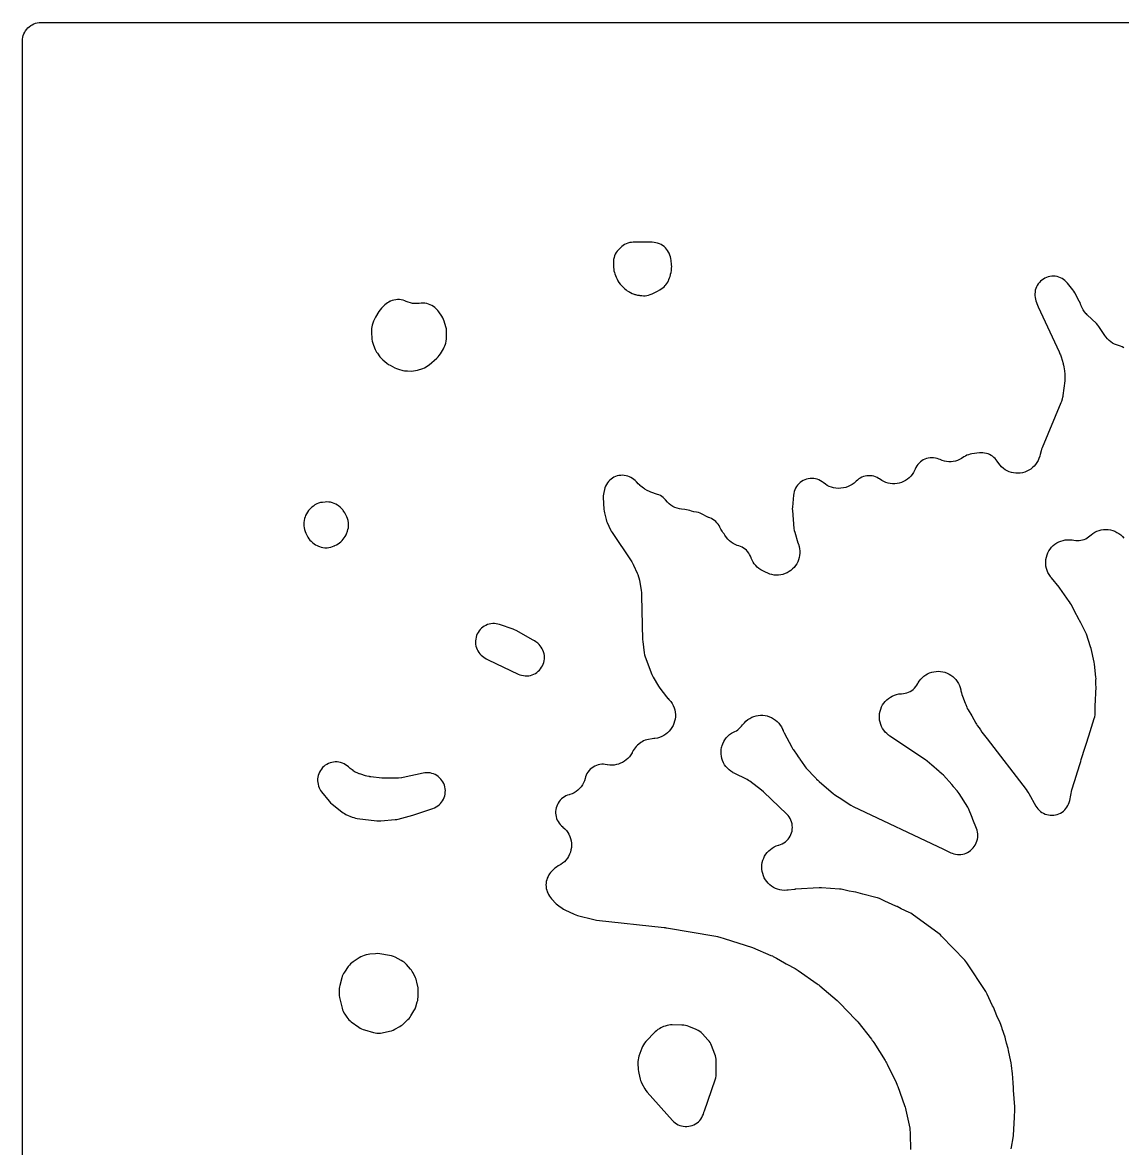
# Model space of a CAD drawing. Header units: millimetres. Extents: x 0 to 300, y 0 to 300.
# Drawn here: x -0.1 to 150, y 146.5 to 300.1 of the extents above; entities that cross this region are included whole.
import ezdxf

# ---------------------------------------------------------------- set-up
doc = ezdxf.new("R2010")
doc.units = ezdxf.units.MM
doc.layers.add('CUT', color=7, linetype='CONTINUOUS')

msp = doc.modelspace()

# ---------------------------------------------------------------- linework, layer by layer
at = {"layer": 'CUT'}
for points in [[(-0.15, 2.4114), (-0.15, 297.5872), (-0.135, 297.8933), (-0.099, 298.1357), (-0.0395, 298.3734), (0.0431, 298.6041), (0.1479, 298.8256), (0.2738, 299.0358), (0.4198, 299.2326), (0.5844, 299.4142), (0.7659, 299.5787), (0.9627, 299.7247), (1.1729, 299.8507), (1.3944, 299.9554), (1.6252, 300.038), (1.8629, 300.0975), (2.1053, 300.1335), (2.4114, 300.1485), (297.5886, 300.1485)], [(150.1894, 255.7445), (149.9671, 255.8681), (149.7333, 255.9684), (149.5784, 256.017), (149.5789, 256.0186), (149.2012, 256.136), (148.9197, 256.2545), (148.651, 256.3997), (148.3977, 256.5704), (148.1622, 256.7648), (147.9466, 256.9811), (147.7344, 257.24), (147.715, 257.2662), (147.6101, 257.4151), (146.7924, 258.6379), (146.6299, 258.8545), (146.4449, 259.0523), (145.1995, 260.2471), (145.0695, 260.3781), (145.0469, 260.4021), (144.8264, 260.6597), (144.6493, 260.9135), (144.4981, 261.1833), (144.3621, 261.494), (144.3504, 261.5248), (144.2891, 261.6989), (144.2823, 261.7199), (144.2039, 261.929), (144.1072, 262.1302), (143.4947, 263.271), (143.3763, 263.4691), (143.2401, 263.6554), (142.4856, 264.5934), (142.3245, 264.775), (142.1465, 264.94), (141.9534, 265.087), (141.7469, 265.2146), (141.529, 265.3216), (141.3017, 265.4069), (141.0673, 265.4698), (140.8279, 265.5097), (140.5857, 265.5261), (140.3431, 265.519), (140.1023, 265.4884), (139.8656, 265.4346), (139.6352, 265.358), (139.4134, 265.2595), (139.2021, 265.14), (139.0034, 265.0005), (138.8192, 264.8424), (138.6512, 264.6672), (138.501, 264.4765), (138.37, 264.2722), (138.2594, 264.0561), (138.1703, 263.8303), (138.1035, 263.597), (138.0597, 263.3582), (138.0392, 263.1164), (138.0423, 262.8737), (138.0689, 262.6324), (138.1187, 262.3948), (138.1914, 262.1632), (138.4172, 261.5496), (138.4953, 261.3613), (141.3587, 255.1861), (141.4618, 254.9413), (141.5259, 254.7729), (141.6114, 254.5214), (141.8818, 253.6234), (141.9256, 253.4655), (141.9329, 253.4371), (141.9996, 253.1162), (142.0043, 253.0873), (142.0271, 252.925), (142.1107, 252.2174), (142.1304, 251.9927), (142.1327, 251.9526), (142.1315, 251.5019), (142.129, 251.4618), (142.108, 251.2372), (141.8619, 249.2468), (141.8369, 249.0768), (141.8318, 249.0465), (141.7645, 248.7379), (141.6692, 248.4368), (141.6586, 248.4079), (141.5957, 248.248), (139.0146, 242.1088), (138.9387, 241.9034), (138.881, 241.6922), (138.7619, 241.1664), (138.7169, 240.9882), (138.7081, 240.9566), (138.6017, 240.6362), (138.4764, 240.3547), (138.3242, 240.0869), (138.1465, 239.8352), (137.945, 239.6022), (137.7218, 239.3899), (137.4788, 239.2006), (137.2184, 239.0359), (136.9432, 238.8974), (136.6558, 238.7866), (136.3589, 238.7044), (136.0554, 238.6517), (135.7481, 238.6289), (135.4402, 238.6363), (135.1344, 238.6738), (134.8338, 238.741), (134.5411, 238.8373), (134.2593, 238.9618), (133.9911, 239.1133), (133.7389, 239.2902), (133.5053, 239.491), (133.2924, 239.7137), (133.1024, 239.9562), (132.9105, 240.2576), (132.7747, 240.4503), (132.6213, 240.6294), (132.4517, 240.7932), (132.2675, 240.9403), (132.0702, 241.0694), (131.8616, 241.1793), (131.6436, 241.2691), (131.4181, 241.338), (131.1871, 241.3853), (130.9527, 241.4106), (130.7169, 241.4138), (130.4819, 241.3947), (129.4215, 241.258), (129.1952, 241.2182), (128.9735, 241.1578), (128.7583, 241.0772), (128.5513, 240.9773), (128.3545, 240.8587), (128.0346, 240.6455), (127.7674, 240.5025), (127.4878, 240.3858), (127.1982, 240.2966), (126.9013, 240.2357), (126.6, 240.2037), (126.297, 240.2008), (125.9951, 240.227), (125.6972, 240.2822), (125.4059, 240.3659), (125.1066, 240.484), (124.9195, 240.5684), (124.6898, 240.6463), (124.4537, 240.7015), (124.2133, 240.7336), (123.9709, 240.7423), (123.7289, 240.7274), (123.4894, 240.6891), (123.2547, 240.6278), (123.0271, 240.5441), (122.8087, 240.4387), (122.6016, 240.3127), (122.4076, 240.1672), (122.2286, 240.0035), (122.0663, 239.8233), (121.9223, 239.6282), (121.7978, 239.4201), (121.6941, 239.2009), (121.6079, 238.9934), (121.4622, 238.7213), (121.2905, 238.4647), (121.0945, 238.2263), (120.8761, 238.0082), (120.6373, 237.8126), (120.3805, 237.6413), (120.1082, 237.496), (119.8229, 237.3782), (119.5274, 237.2888), (119.2246, 237.2289), (118.9174, 237.1989), (118.6087, 237.1992), (118.3016, 237.2298), (117.9989, 237.2903), (117.7036, 237.3802), (117.4186, 237.4987), (117.1465, 237.6444), (116.8144, 237.8669), (116.8128, 237.8646), (116.7141, 237.9309), (116.5035, 238.0447), (116.2829, 238.1379), (116.0545, 238.2095), (115.8202, 238.259), (115.5823, 238.2858), (115.3429, 238.2898), (115.1042, 238.2708), (114.8685, 238.2291), (114.6378, 238.165), (114.4143, 238.0792), (114.2, 237.9723), (113.9969, 237.8455), (113.8069, 237.6998), (113.6317, 237.5366), (113.6302, 237.535), (113.3703, 237.2953), (113.1108, 237.1013), (112.8327, 236.935), (112.539, 236.7982), (112.2328, 236.6924), (111.9173, 236.6187), (111.565, 236.5739), (111.5637, 236.5738), (111.1894, 236.5645), (110.856, 236.5892), (110.5543, 236.6414), (110.2592, 236.7227), (109.9733, 236.8323), (109.6995, 236.9692), (109.4402, 237.132), (109.1266, 237.3746), (109.1256, 237.3732), (109.0032, 237.4677), (108.7922, 237.5993), (108.5693, 237.7093), (108.3365, 237.7965), (108.0963, 237.8603), (107.8508, 237.8999), (107.6027, 237.9149), (107.3543, 237.9052), (107.1081, 237.8708), (106.8665, 237.8122), (106.6319, 237.7299), (106.4067, 237.6247), (106.193, 237.4976), (105.993, 237.35), (105.8087, 237.1832), (105.6418, 236.9989), (105.4941, 236.799), (105.3669, 236.5854), (105.2616, 236.3602), (105.1792, 236.1256), (105.1205, 235.8841), (105.086, 235.6379), (104.9381, 233.9849), (104.9281, 233.7663), (104.9373, 233.5476), (105.1484, 231.0961), (105.1859, 230.8294), (105.2519, 230.5682), (105.6964, 229.1388), (105.7133, 229.0865), (105.7157, 229.0792), (105.7317, 229.033), (105.7507, 228.9797), (105.7685, 228.929), (105.8603, 228.6226), (105.9198, 228.3233), (105.9501, 228.0214), (105.9511, 227.7179), (105.9228, 227.4157), (105.8655, 227.1176), (105.7798, 226.8265), (105.6664, 226.545), (105.5264, 226.2757), (105.3611, 226.0211), (105.172, 225.7837), (104.961, 225.5656), (104.7298, 225.3689), (104.4808, 225.1954), (104.2163, 225.0467), (103.9386, 224.9242), (103.6504, 224.829), (103.3544, 224.762), (103.0533, 224.7239), (102.7499, 224.715), (102.4471, 224.7353), (102.1477, 224.7848), (101.8544, 224.8629), (101.57, 224.9689), (101.2709, 225.1146), (101.2702, 225.115), (101.2551, 225.1232), (101.1812, 225.1631), (101.0779, 225.2158), (100.9782, 225.2637), (100.975, 225.2654), (100.9132, 225.2952), (100.6258, 225.4513), (100.3768, 225.6192), (100.145, 225.81), (99.9324, 226.0221), (99.7411, 226.2535), (99.5726, 226.5021), (99.4287, 226.7656), (99.3105, 227.0416), (99.2967, 227.0848), (99.2116, 227.3126), (99.1047, 227.531), (98.9771, 227.7381), (98.83, 227.9317), (98.6648, 228.1102), (98.4831, 228.2717), (98.2865, 228.4148), (98.0769, 228.5382), (97.8563, 228.6406), (97.6269, 228.7211), (97.419, 228.7828), (97.1326, 228.8996), (96.859, 229.044), (96.6009, 229.2145), (96.3608, 229.4096), (96.141, 229.6274), (95.9437, 229.8656), (95.7198, 230.1978), (95.7162, 230.1954), (95.6075, 230.3522), (95.4941, 230.496), (95.4575, 230.5502), (95.338, 230.7098), (95.1773, 230.9751), (95.0358, 231.2712), (94.9239, 231.4796), (94.7928, 231.6764), (94.6436, 231.8599), (94.4778, 232.0286), (94.2968, 232.1808), (94.1022, 232.3152), (93.8958, 232.4307), (93.6794, 232.5261), (93.5284, 232.5843), (93.4934, 232.6002), (93.2994, 232.6949), (92.618, 233.0524), (92.373, 233.1645), (92.1175, 233.2496), (91.8543, 233.3068), (91.4815, 233.3668), (91.1857, 233.444), (90.9422, 233.5334), (90.7141, 233.605), (90.4803, 233.6545), (90.2428, 233.6814), (89.8209, 233.7089), (89.5126, 233.7608), (89.2093, 233.8437), (88.9159, 233.9564), (88.6351, 234.0979), (88.3699, 234.2667), (88.1229, 234.4611), (87.8966, 234.6793), (87.6361, 234.9861), (87.4817, 235.1521), (87.3129, 235.3034), (87.2892, 235.3228), (87.114, 235.4537), (86.928, 235.5688), (86.7326, 235.6672), (86.5294, 235.7481), (85.63, 236.0617), (85.45, 236.1296), (85.4182, 236.1425), (85.0982, 236.2924), (84.7951, 236.4743), (84.7667, 236.4935), (84.6099, 236.6048), (84.2557, 236.8702), (84.1299, 236.9688), (84.1077, 236.9869), (83.8883, 237.1826), (83.6864, 237.3963), (83.6677, 237.4179), (83.6456, 237.4445), (83.4831, 237.622), (83.3043, 237.783), (83.1109, 237.9262), (82.9046, 238.05), (82.6873, 238.1535), (82.4611, 238.2355), (82.2281, 238.2955), (81.9904, 238.3328), (81.7501, 238.347), (81.5097, 238.3381), (81.2712, 238.3061), (81.0369, 238.2513), (80.8089, 238.1743), (80.5894, 238.0757), (80.3804, 237.9564), (80.1838, 237.8176), (80.0015, 237.6606), (79.8351, 237.4867), (79.6863, 237.2977), (79.5562, 237.0952), (79.4463, 236.8811), (79.3574, 236.6575), (79.2905, 236.4264), (79.1904, 236.0064), (79.1464, 235.7729), (79.1248, 235.5363), (79.1257, 235.2987), (79.2068, 233.7233), (79.2334, 233.4666), (79.2863, 233.2139), (79.5253, 232.3082), (79.5887, 232.1038), (79.6694, 231.9055), (80.1266, 230.9067), (80.2184, 230.726), (80.3245, 230.5534), (82.9342, 226.668), (83.0155, 226.5415), (83.0296, 226.5186), (83.1767, 226.2564), (83.1889, 226.2324), (83.2544, 226.0971), (83.7665, 224.9837), (83.8336, 224.8286), (83.845, 224.8006), (83.9489, 224.5079), (84.026, 224.2069), (84.0321, 224.1773), (84.0629, 224.0112), (84.2907, 222.6054), (84.3233, 222.3484), (84.3394, 222.1734), (84.3541, 221.9149), (84.4889, 215.9199), (84.5099, 215.6481), (84.7127, 214.1153), (84.7652, 213.8393), (84.8483, 213.5708), (85.7388, 211.1796), (85.8245, 210.9771), (85.9278, 210.7829), (86.6463, 209.5635), (86.8302, 209.2934), (87.7653, 208.0967), (87.958, 207.8777), (87.9661, 207.8695), (87.9704, 207.8647), (88.0906, 207.7411), (88.1133, 207.7166), (88.3342, 207.4527), (88.5107, 207.193), (88.6604, 206.917), (88.7819, 206.6275), (88.8738, 206.3272), (88.9354, 206.0194), (88.966, 205.7069), (88.9652, 205.3929), (88.9332, 205.0806), (88.8701, 204.773), (88.7767, 204.4732), (88.6539, 204.1843), (88.5028, 203.909), (88.3251, 203.6502), (88.1224, 203.4103), (87.8969, 203.1919), (87.6507, 202.9971), (87.3862, 202.8278), (87.1062, 202.6857), (86.8135, 202.5723), (86.5109, 202.4886), (86.1716, 202.4304), (86.1263, 202.4249), (86.0128, 202.413), (86.0113, 202.4128), (85.8127, 202.3869), (85.2864, 202.2968), (85.0618, 202.2475), (84.8426, 202.1779), (84.6308, 202.0884), (84.4281, 201.9798), (84.2362, 201.8531), (83.9641, 201.6548), (83.7823, 201.5088), (83.6149, 201.3466), (83.4633, 201.1694), (83.3289, 200.9789), (83.2128, 200.7767), (83.1246, 200.605), (83.1218, 200.6002), (83.0739, 200.5077), (83.0481, 200.4599), (82.8762, 200.1753), (82.6952, 199.9319), (82.4915, 199.7071), (82.2671, 199.503), (82.0241, 199.3214), (81.7647, 199.1641), (81.4914, 199.0325), (81.2067, 198.9279), (80.9132, 198.8512), (80.6137, 198.8031), (80.311, 198.7841), (80.0078, 198.7943), (79.707, 198.8337), (79.6503, 198.8468), (79.4063, 198.8905), (79.1592, 198.9098), (78.9114, 198.9045), (78.6653, 198.8747), (78.4234, 198.8207), (78.188, 198.7431), (77.9614, 198.6424), (77.746, 198.5199), (77.5437, 198.3766), (77.3566, 198.2139), (77.1866, 198.0336), (77.0352, 197.8373), (76.904, 197.627), (76.7943, 197.4047), (76.7072, 197.1726), (76.6546, 196.975), (76.552, 196.6553), (76.4267, 196.3671), (76.2732, 196.093), (76.0931, 195.8355), (75.8882, 195.5973), (75.6606, 195.3807), (75.4125, 195.1879), (75.1464, 195.0208), (74.8649, 194.8811), (74.5709, 194.7702), (74.4773, 194.7452), (74.2477, 194.6719), (74.0262, 194.5769), (73.8149, 194.461), (73.6157, 194.3252), (73.4306, 194.1709), (73.2612, 193.9995), (73.109, 193.8126), (72.9756, 193.6119), (72.8621, 193.3993), (72.7696, 193.1767), (72.699, 192.9463), (72.6509, 192.7102), (72.6257, 192.4705), (72.6238, 192.2295), (72.645, 191.9894), (72.6893, 191.7525), (72.7562, 191.5209), (72.8451, 191.2969), (72.9551, 191.0825), (73.0853, 190.8797), (73.2344, 190.6903), (73.401, 190.5162), (73.5836, 190.3589), (73.5947, 190.3502), (73.6205, 190.3291), (73.8747, 190.0981), (74.0846, 189.8654), (74.2702, 189.6129), (74.4297, 189.3432), (74.5616, 189.059), (74.6646, 188.763), (74.7377, 188.4583), (74.78, 188.1478), (74.7912, 187.8347), (74.7712, 187.522), (74.7202, 187.2128), (74.6386, 186.9102), (74.5274, 186.6173), (74.3875, 186.3369), (74.2204, 186.0718), (74.0278, 185.8246), (73.8116, 185.5979), (73.5738, 185.3938), (73.3169, 185.2143), (72.9695, 185.02), (72.7385, 184.8736), (72.5249, 184.703), (72.2268, 184.4368), (72.069, 184.2828), (71.9253, 184.1155), (71.797, 183.9363), (71.7098, 183.8025), (71.5886, 183.5952), (71.4878, 183.3771), (71.4084, 183.1504), (71.3511, 182.9172), (71.3164, 182.6795), (71.3048, 182.4396), (71.3162, 182.1997), (71.3506, 181.9619), (71.4076, 181.7286), (71.4867, 181.5018), (71.5512, 181.3424), (71.6504, 181.1268), (71.7696, 180.9216), (71.9078, 180.7286), (72.0636, 180.5496), (72.7127, 179.8718), (72.8829, 179.71), (73.0675, 179.5649), (73.5043, 179.2537), (73.6974, 179.1291), (73.9011, 179.0227), (75.1646, 178.4353), (75.3765, 178.3484), (75.5955, 178.2812), (77.8568, 177.6993), (78.2073, 177.6353), (87.457, 176.6208), (87.5588, 176.608), (87.6701, 176.5898), (87.7255, 176.5835), (87.7616, 176.5779), (94.491, 175.4195), (94.6978, 175.3779), (94.8373, 175.3457), (95.0415, 175.2925), (95.6055, 175.1285), (99.4829, 173.8999), (102.0161, 172.8245), (102.0583, 172.8054), (102.0602, 172.8046), (102.0603, 172.8045), (102.2083, 172.7369), (102.2115, 172.7353), (102.3335, 172.6755), (102.5142, 172.5807), (102.7919, 172.4252), (103.8694, 171.7965), (104.0846, 171.6846), (104.192, 171.6414), (105.3116, 171.0146), (105.4692, 170.9212), (105.5747, 170.8552), (105.7276, 170.7542), (108.3099, 168.9567), (108.4545, 168.8509), (108.5509, 168.7766), (108.6903, 168.664), (111.0552, 166.6572), (111.2014, 166.5264), (111.2983, 166.435), (111.4375, 166.2968), (113.5562, 164.0788), (113.6699, 163.9543), (113.7452, 163.868), (113.8531, 163.7385), (115.7289, 161.3834), (115.8512, 161.2209), (115.9313, 161.1084), (116.0447, 160.9395), (117.6118, 158.4625), (117.7155, 158.2883), (117.7827, 158.1681), (117.8769, 157.9885), (119.1212, 155.451), (119.2097, 155.2568), (119.266, 155.1232), (119.3433, 154.9242), (120.2599, 152.3498), (120.3383, 152.1031), (120.3856, 151.9339), (120.4468, 151.6823), (120.9556, 149.2217), (120.9881, 149.0429), (120.9931, 149.0108), (121.0319, 148.6496), (121.0338, 148.6172), (121.04, 148.4356), (121.0611, 146.3358)], [(134.8033, 146.3925), (134.8617, 146.6525), (135.0776, 147.9268), (135.1094, 148.2164), (135.2394, 150.7564), (135.3153, 151.7593), (135.3224, 151.9563), (135.314, 152.1532), (135.1273, 154.4194), (135.1273, 154.5448), (135.1181, 154.7584), (135.061, 155.4225), (134.9933, 156.6939), (134.9583, 156.9982), (134.8948, 157.356), (134.8569, 157.7967), (134.7995, 158.1557), (134.6093, 158.9635), (134.4567, 159.8228), (134.3871, 160.1129), (134.1723, 160.8195), (134.0316, 161.4168), (133.9667, 161.6438), (133.5814, 162.7845), (133.5556, 162.8731), (133.5235, 162.9559), (133.3817, 163.3757), (133.2878, 163.6131), (132.8579, 164.5559), (132.3736, 165.7329), (132.2754, 165.9432), (131.9643, 166.5362), (131.5397, 167.5075), (131.4448, 167.7014), (131.3335, 167.8864), (128.742, 171.7999), (128.6126, 171.9778), (128.4679, 172.1438), (125.3089, 175.4606), (125.1465, 175.6165), (124.9707, 175.7571), (121.3083, 178.4251), (121.1052, 178.5584), (120.8902, 178.6714), (119.8121, 179.1727), (119.2514, 179.4692), (119.2205, 179.4852), (119.2148, 179.4882), (119.0826, 179.5509), (117.5548, 180.2222), (116.8111, 180.568), (116.578, 180.6624), (116.3365, 180.7329), (114.576, 181.1524), (113.6161, 181.4373), (113.2724, 181.5134), (112.7099, 181.597), (111.7871, 181.8169), (111.5855, 181.8563), (111.3812, 181.8789), (108.9224, 182.0501), (108.5832, 182.0506), (105.3481, 181.8358), (105.3224, 181.834), (105.3176, 181.8336), (105.21, 181.823), (104.3776, 181.7228), (104.1965, 181.7054), (104.1638, 181.7031), (103.8278, 181.6955), (103.5221, 181.7184), (103.2201, 181.7711), (102.9247, 181.8528), (102.6386, 181.963), (102.3646, 182.1005), (102.1052, 182.264), (101.8631, 182.4519), (101.6404, 182.6626), (101.4392, 182.894), (101.2615, 183.1438), (101.1091, 183.4097), (100.9832, 183.6893), (100.8851, 183.9797), (100.8158, 184.2784), (100.7759, 184.5823), (100.7658, 184.8887), (100.7855, 185.1946), (100.835, 185.4972), (100.9137, 185.7935), (101.0208, 186.0807), (101.1554, 186.3561), (101.3162, 186.6172), (101.5016, 186.8613), (101.71, 187.0862), (101.9392, 187.2897), (102.1872, 187.47), (102.4515, 187.6253), (102.7297, 187.7541), (103.0469, 187.8649), (103.0783, 187.8741), (103.0926, 187.878), (103.3316, 187.9554), (103.5615, 188.0563), (103.7802, 188.1798), (103.9853, 188.3246), (104.1749, 188.4893), (104.3471, 188.6721), (104.5, 188.8713), (104.6321, 189.0849), (104.7422, 189.3106), (104.8291, 189.5462), (104.8919, 189.7894), (104.9299, 190.0376), (104.9429, 190.2884), (104.9307, 190.5392), (104.8933, 190.7876), (104.8313, 191.0309), (104.7451, 191.2668), (104.6357, 191.4928), (104.5042, 191.7068), (104.3519, 191.9064), (104.1803, 192.0898), (101.0013, 195.1621), (100.7464, 195.3774), (99.1129, 196.5804), (98.936, 196.6994), (98.7495, 196.803), (97.0149, 197.6713), (96.8519, 197.7579), (96.8232, 197.7741), (96.5362, 197.9551), (96.2918, 198.1452), (96.0673, 198.3583), (95.8649, 198.5926), (95.6865, 198.8455), (95.5338, 199.1148), (95.4083, 199.3978), (95.3113, 199.6918), (95.2436, 199.9939), (95.2059, 200.3011), (95.1987, 200.6106), (95.2219, 200.9193), (95.2709, 201.199), (95.2736, 201.2095), (95.2748, 201.214), (95.2844, 201.2519), (95.2976, 201.3037), (95.3392, 201.4529), (95.4334, 201.7126), (95.5687, 201.9944), (95.7313, 202.2614), (95.9196, 202.5109), (96.1318, 202.7405), (96.3657, 202.9479), (96.6191, 203.131), (96.8894, 203.2881), (97.0708, 203.3707), (97.2929, 203.4855), (97.5024, 203.6219), (97.6973, 203.7785), (97.8755, 203.9538), (97.9116, 203.9972), (98.0097, 204.1052), (98.15, 204.2921), (98.1819, 204.339), (98.3835, 204.5821), (98.6056, 204.8014), (98.8484, 204.9976), (99.1094, 205.1688), (99.386, 205.3133), (99.6757, 205.4296), (99.9754, 205.5166), (100.2823, 205.5735), (100.5933, 205.5997), (100.9054, 205.595), (101.2155, 205.5593), (101.5205, 205.493), (101.8175, 205.3969), (102.1034, 205.2717), (102.3756, 205.1189), (102.6312, 204.9398), (102.8678, 204.7363), (103.0831, 204.5103), (103.2749, 204.2641), (103.4414, 204), (103.5943, 203.694), (103.6076, 203.6635), (103.6782, 203.4912), (103.6847, 203.4742), (103.8136, 203.1904), (104.846, 201.249), (105.0093, 200.9833), (105.0277, 200.9572), (105.0711, 200.8873), (105.5744, 200.1565), (105.7137, 199.9313), (105.8997, 199.6697), (105.9646, 199.5899), (106.5831, 198.6918), (106.7016, 198.5335), (106.8322, 198.3851), (108.107, 197.0474), (108.2033, 196.9422), (108.2546, 196.8925), (108.4135, 196.7257), (108.5998, 196.5493), (110.5438, 194.889), (110.6961, 194.7688), (110.8572, 194.6609), (111.3304, 194.3697), (112.9134, 193.3301), (113.2202, 193.1581), (125.5875, 187.3312), (126.3138, 186.9466), (126.5634, 186.8315), (126.7656, 186.7515), (126.9938, 186.6736), (127.2285, 186.6181), (127.4674, 186.5854), (127.7084, 186.576), (127.9491, 186.5898), (128.1874, 186.6267), (128.4211, 186.6864), (128.6479, 186.7683), (128.8657, 186.8718), (129.0726, 186.9957), (129.2665, 187.1389), (129.4458, 187.3002), (129.6087, 187.4781), (129.7537, 187.6707), (129.8794, 187.8765), (129.923, 187.9661), (129.9282, 187.9744), (130.0397, 188.1963), (130.1287, 188.4282), (130.1941, 188.6677), (130.2355, 188.9126), (130.2524, 189.1604), (130.2447, 189.4086), (130.2123, 189.6548), (130.1557, 189.8966), (130.0753, 190.1316), (129.5917, 191.3455), (129.5844, 191.3717), (129.492, 191.641), (129.3822, 191.8715), (129.071, 192.6527), (128.9807, 192.8532), (128.8731, 193.045), (127.7211, 194.9026), (127.5908, 195.0926), (127.4435, 195.2699), (126.9288, 195.8341), (126.9135, 195.8564), (126.7044, 196.1219), (125.5466, 197.4027), (125.3396, 197.6065), (125.0812, 197.833), (125.0647, 197.8489), (124.9971, 197.9066), (123.9291, 198.8425), (123.6928, 199.0258), (123.662, 199.0468), (123.3289, 199.3312), (123.0976, 199.5067), (118.2477, 202.7581), (118.0985, 202.8635), (118.0723, 202.8829), (117.8218, 203.0889), (117.6122, 203.3021), (117.4203, 203.5396), (117.2524, 203.7945), (117.1099, 204.0645), (116.9943, 204.3471), (116.9067, 204.6395), (116.8478, 204.939), (116.8182, 205.2429), (116.8183, 205.5481), (116.8479, 205.852), (116.9069, 206.1515), (116.9946, 206.4439), (117.1102, 206.7264), (117.2527, 206.9964), (117.4207, 207.2513), (117.6127, 207.4887), (117.8267, 207.7063), (118.0608, 207.9022), (118.3129, 208.0745), (118.5804, 208.2215), (118.8609, 208.3419), (119.1518, 208.4345), (119.4503, 208.4985), (119.7536, 208.5332), (119.8545, 208.535), (120.0982, 208.551), (120.3392, 208.5908), (120.5752, 208.6539), (120.8038, 208.7397), (121.023, 208.8474), (121.2307, 208.976), (121.4248, 209.1243), (121.6035, 209.2908), (121.7652, 209.4739), (121.7807, 209.4955), (121.8043, 209.5227), (121.9466, 209.7236), (122.0684, 209.9376), (122.1017, 210.0036), (122.2645, 210.2604), (122.4514, 210.5004), (122.6605, 210.7211), (122.8899, 210.9206), (123.1376, 211.097), (123.4012, 211.2487), (123.6781, 211.3742), (123.9659, 211.4724), (124.2618, 211.5424), (124.5631, 211.5834), (124.867, 211.5951), (125.1705, 211.5775), (125.471, 211.5306), (125.7655, 211.4549), (126.0513, 211.3511), (126.3257, 211.2202), (126.5863, 211.0634), (126.8305, 210.8822), (127.056, 210.6782), (127.2608, 210.4535), (127.4429, 210.21), (127.6006, 209.95), (127.7325, 209.676), (127.8374, 209.3906), (127.9215, 209.0681), (127.9293, 209.0308), (127.9486, 208.9294), (127.9834, 208.7789), (128.0079, 208.6503), (128.0652, 208.4131), (128.1454, 208.1826), (128.5274, 207.236), (128.5301, 207.2286), (128.6006, 207.0545), (128.6009, 207.0538), (128.7368, 206.7171), (128.8201, 206.5326), (128.9181, 206.3555), (129.4329, 205.5074), (129.9693, 204.5198), (130.067, 204.3553), (130.177, 204.1987), (130.4255, 203.8723), (130.5977, 203.5886), (130.8076, 203.2933), (131.5503, 202.3947), (136.8444, 195.4403), (136.9853, 195.2421), (137.0766, 195.1045), (137.2044, 194.8975), (138.1785, 193.1999), (138.3087, 192.9964), (138.4579, 192.8065), (138.6248, 192.6318), (138.8078, 192.4741), (139.0051, 192.3347), (139.215, 192.215), (139.4354, 192.1162), (139.6643, 192.0391), (139.8996, 191.9844), (140.1391, 191.9527), (140.3805, 191.9443), (140.6216, 191.9592), (140.8602, 191.9973), (141.0939, 192.0583), (141.3207, 192.1415), (141.5384, 192.2463), (141.745, 192.3715), (141.9385, 192.5161), (142.1171, 192.6788), (142.2792, 192.8578), (142.4233, 193.0517), (142.548, 193.2587), (142.6521, 193.4766), (142.7347, 193.7036), (142.7951, 193.9375), (143.0969, 195.3964), (143.7606, 197.5484), (143.7795, 197.6099), (144.2988, 199.2936), (144.382, 199.5635), (145.5026, 203.0673), (145.513, 203.1005), (145.5148, 203.1066), (145.5534, 203.248), (145.583, 203.3703), (146.1482, 205.1426), (146.2143, 205.3945), (146.2538, 205.6519), (146.2664, 205.912), (146.2628, 206.8318), (146.3865, 209.4689), (146.3833, 209.7581), (146.3658, 210.0129), (146.3841, 210.3985), (146.3858, 210.5908), (146.3728, 210.7827), (146.1812, 212.5765), (146.1358, 212.8531), (145.727, 214.6935), (145.654, 214.9545), (145.0706, 216.6744), (145.0007, 216.8567), (144.9168, 217.033), (144.7405, 217.3689), (144.3297, 218.2105), (144.1517, 218.5175), (144.0898, 218.6088), (143.4228, 219.8798), (143.0388, 220.6466), (142.9164, 220.8633), (142.7731, 221.0667), (142.7324, 221.1188), (141.4561, 222.9213), (141.4354, 222.9501), (141.4315, 222.9554), (141.3401, 223.0732), (140.2916, 224.3437), (140.1785, 224.4877), (140.1587, 224.5142), (139.9699, 224.7949), (139.8236, 225.0667), (139.7046, 225.3515), (139.6142, 225.6466), (139.5531, 225.9491), (139.5219, 226.2562), (139.521, 226.5649), (139.5504, 226.8721), (139.6097, 227.175), (139.6985, 227.4706), (139.8158, 227.7561), (139.9605, 228.0287), (140.1313, 228.2858), (140.3264, 228.525), (140.544, 228.7438), (140.7821, 228.9403), (141.0382, 229.1125), (141.31, 229.2588), (141.5948, 229.3777), (141.89, 229.4681), (142.1925, 229.5291), (142.4996, 229.5602), (142.8082, 229.561), (143.1155, 229.5316), (143.3802, 229.4797), (143.6118, 229.4455), (143.8455, 229.433), (144.0794, 229.4425), (144.3114, 229.4738), (144.5395, 229.5267), (144.7616, 229.6007), (144.9758, 229.6951), (145.1802, 229.8092), (145.3731, 229.9418), (145.5527, 230.092), (145.7037, 230.2308), (145.9553, 230.4192), (146.2244, 230.5817), (146.5084, 230.7164), (146.8045, 230.8222), (147.1096, 230.8978), (147.4207, 230.9426), (147.7347, 230.9561), (148.0486, 230.9382), (148.359, 230.8891), (148.6631, 230.8092), (148.9576, 230.6993), (149.2397, 230.5606), (149.5065, 230.3944), (149.7554, 230.2024), (149.9839, 229.9866), (150.1897, 229.749)]]:
    msp.add_lwpolyline(points, dxfattribs=at)
for points in [[(80.6694, 268.2955), (80.5909, 268.0557), (80.5369, 267.8092), (80.508, 267.5585), (80.5045, 267.3062), (80.527, 266.6948), (80.545, 266.4736), (80.5826, 266.255), (80.6393, 266.0405), (80.7063, 265.8554), (80.7138, 265.8243), (80.7853, 265.6112), (80.8757, 265.4053), (80.9706, 265.213), (81.0171, 265.1006), (81.1265, 264.87), (81.2587, 264.6518), (81.4126, 264.4483), (81.5215, 264.3311), (81.5476, 264.3008), (81.8718, 263.9605), (82.0461, 263.7944), (82.2355, 263.6458), (82.2952, 263.6076), (82.3966, 263.5332), (82.5926, 263.4153), (82.7301, 263.3488), (82.8222, 263.296), (83.0653, 263.1737), (83.3202, 263.0785), (83.4542, 263.0446), (83.5343, 263.015), (83.7813, 262.9516), (84.0334, 262.9137), (84.0987, 262.9106), (84.1393, 262.9026), (84.3696, 262.8684), (84.602, 262.8558), (84.8347, 262.8649), (85.0654, 262.8955), (85.2923, 262.9475), (85.516, 263.0099), (85.7951, 263.1058), (86.061, 263.2339), (86.5197, 263.4893), (86.8341, 263.6554), (87.0427, 263.7789), (87.2383, 263.9221), (87.4192, 264.0835), (87.5836, 264.2616), (87.6523, 264.3438), (87.7941, 264.5303), (87.9177, 264.7293), (88.0222, 264.9389), (88.0573, 265.03), (88.0791, 265.0695), (88.1703, 265.2775), (88.2423, 265.493), (88.2943, 265.7141), (88.2972, 265.7292), (88.3237, 265.8089), (88.3891, 266.0419), (88.4315, 266.2801), (88.4508, 266.5214), (88.4497, 266.5827), (88.4573, 266.6362), (88.4687, 266.8619), (88.4596, 267.0877), (88.4301, 267.3118), (88.3992, 267.4862), (88.3875, 267.6639), (88.3574, 267.9196), (88.3012, 268.1709), (88.2194, 268.4151), (88.1129, 268.6496), (88.036, 268.7981), (87.911, 269.0127), (87.7653, 269.2138), (87.6005, 269.3994), (87.418, 269.5678), (87.2197, 269.7172), (87.0075, 269.8463), (86.7836, 269.9536), (86.5502, 270.0383), (86.3095, 270.0993), (86.064, 270.1362), (85.816, 270.1485), (83.283, 270.1485), (83.2461, 270.1485), (83.2234, 270.1485), (82.9785, 270.1365), (82.7359, 270.1005), (82.498, 270.041), (82.2671, 269.9584), (82.0453, 269.8535), (81.835, 269.7275), (81.6379, 269.5815), (81.4562, 269.4168), (81.2914, 269.2351), (81.2575, 269.1894), (81.2099, 269.1404), (81.0434, 268.9508), (80.8968, 268.7453), (80.7718, 268.5262)], [(47.4849, 257.926), (47.5506, 256.9235), (47.5838, 256.6497), (47.647, 256.3813), (47.7393, 256.1215), (47.9831, 255.5393), (48.0711, 255.3514), (48.1744, 255.1714), (48.2923, 255.0006), (48.6411, 254.5377), (48.8269, 254.3184), (49.0367, 254.122), (49.602, 253.6506), (49.814, 253.4921), (50.0415, 253.3568), (50.6616, 253.0314), (50.9125, 252.9169), (51.1745, 252.8308), (51.7775, 252.6687), (51.9865, 252.6221), (52.1987, 252.5935), (52.4126, 252.5831), (52.9656, 252.5801), (53.2345, 252.5931), (53.5004, 252.635), (53.7603, 252.7052), (54.4833, 252.943), (54.7142, 253.0318), (54.9352, 253.143), (55.1441, 253.2755), (55.3389, 253.428), (56.3954, 254.3429), (56.5793, 254.5193), (56.7442, 254.7135), (56.8886, 254.9235), (57.3144, 255.6164), (57.4272, 255.8207), (57.5205, 256.0346), (57.5934, 256.2563), (57.6283, 256.382), (57.6906, 256.6717), (57.7182, 256.9667), (57.7469, 257.8167), (57.7418, 258.0827), (57.7084, 258.3466), (57.6471, 258.6055), (57.424, 259.3656), (57.3369, 259.6132), (57.2244, 259.8504), (57.0876, 260.0744), (56.6983, 260.6426), (56.5284, 260.8631), (56.3351, 261.0634), (56.1207, 261.2409), (55.9486, 261.368), (55.7354, 261.5091), (55.509, 261.6277), (55.2717, 261.7225), (55.0259, 261.7927), (54.7743, 261.8373), (54.5194, 261.8561), (54.2639, 261.8487), (54.0105, 261.8152), (53.9765, 261.809), (53.6802, 261.7829), (53.3826, 261.785), (53.0866, 261.8152), (52.7948, 261.8732), (52.5098, 261.9585), (52.2076, 262.0811), (52.2057, 262.082), (52.2055, 262.0815), (52.0367, 262.1589), (51.7984, 262.2402), (51.5531, 262.2972), (51.3033, 262.3292), (51.0516, 262.3359), (50.8005, 262.3172), (50.5525, 262.2734), (50.3102, 262.2049), (50.076, 262.1123), (50.0458, 262.0986), (49.8496, 261.9987), (49.663, 261.882), (49.4874, 261.7493), (49.3241, 261.6017), (48.8542, 261.1376), (48.6594, 260.9215), (48.4911, 260.6842), (48.0244, 259.9377), (47.92, 259.754), (47.8315, 259.5621), (47.7596, 259.3634), (47.595, 258.8407), (47.5357, 258.6168), (47.4974, 258.3885), (47.4804, 258.1575)], [(38.252, 231.6589), (38.2611, 231.4385), (38.2851, 231.1809), (38.3356, 230.9271), (38.412, 230.6799), (38.5136, 230.4419), (38.6845, 230.093), (38.7972, 229.8877), (38.9287, 229.6938), (39.0777, 229.5131), (39.243, 229.3471), (39.4592, 229.1495), (39.6428, 228.9971), (39.8399, 228.863), (40.049, 228.7482), (40.2681, 228.6539), (40.3739, 228.6142), (40.6157, 228.5373), (40.8641, 228.4853), (41.1165, 228.4587), (41.3702, 228.4578), (41.4144, 228.4599), (41.6692, 228.4851), (41.9201, 228.5363), (42.1644, 228.6128), (42.3996, 228.7139), (42.451, 228.7392), (42.482, 228.75), (42.4947, 228.7552), (42.7124, 228.8566), (42.9193, 228.9784), (43.1136, 229.1195), (43.2934, 229.2786), (43.4876, 229.4677), (43.6375, 229.6271), (43.7728, 229.799), (43.8927, 229.9821), (43.8997, 229.9939), (44.0245, 230.2324), (44.1229, 230.4829), (44.154, 230.5968), (44.2042, 230.7114), (44.2797, 230.943), (44.3324, 231.1809), (44.3617, 231.4227), (44.3672, 231.6663), (44.3491, 231.9092), (44.3074, 232.1492), (44.3025, 232.171), (44.2299, 232.4289), (44.1302, 232.6774), (44.07, 232.7906), (44.0464, 232.8537), (43.9513, 233.0531), (43.8388, 233.2433), (43.7101, 233.4229), (43.6108, 233.5491), (43.5595, 233.6249), (43.3879, 233.8278), (43.1957, 234.0114), (42.9851, 234.1735), (42.8433, 234.2712), (42.6257, 234.4052), (42.3956, 234.5162), (42.1554, 234.6032), (41.9076, 234.6652), (41.6547, 234.7016), (41.3994, 234.712), (41.1444, 234.6963), (40.7906, 234.6563), (40.5269, 234.612), (40.2695, 234.5399), (40.0213, 234.4407), (40.0159, 234.4382), (39.7741, 234.3098), (39.5479, 234.1557), (39.3398, 233.9777), (39.092, 233.7411), (38.9089, 233.5465), (38.7476, 233.3335), (38.61, 233.1046), (38.4976, 232.8622), (38.429, 232.6909), (38.3441, 232.4413), (38.2859, 232.1843), (38.2551, 231.9225)], [(68.4621, 210.9766), (68.7038, 210.975), (68.9445, 210.9968), (69.1819, 211.0417), (69.4139, 211.1093), (69.6383, 211.199), (69.853, 211.3099), (70.056, 211.4411), (70.2453, 211.5912), (70.4193, 211.759), (70.5763, 211.9427), (70.7148, 212.1407), (70.8335, 212.3512), (70.9313, 212.5722), (71.0074, 212.8015), (71.061, 213.0372), (71.0915, 213.2769), (71.0988, 213.5185), (71.0827, 213.7596), (71.0434, 213.998), (70.9813, 214.2316), (70.8969, 214.458), (70.791, 214.6752), (70.6647, 214.8813), (70.5191, 215.0741), (70.3555, 215.252), (70.1755, 215.4132), (69.9212, 215.6198), (69.751, 215.7465), (69.5706, 215.8583), (67.2358, 217.1717), (67.0279, 217.2761), (66.8113, 217.3609), (64.9808, 217.9801), (64.7483, 218.0464), (64.5105, 218.09), (64.2697, 218.1104), (64.0279, 218.1074), (63.7876, 218.0811), (63.551, 218.0317), (63.3202, 217.9596), (63.0975, 217.8657), (62.8849, 217.7506), (62.6844, 217.6156), (62.4979, 217.4618), (62.3271, 217.2907), (62.1736, 217.1039), (62.0389, 216.9032), (61.9242, 216.6904), (61.8306, 216.4675), (61.7589, 216.2366), (61.7099, 215.9999), (61.684, 215.7596), (61.6814, 215.5179), (61.7022, 215.277), (61.7461, 215.0393), (61.8128, 214.8069), (61.9016, 214.5821), (62.0117, 214.3669), (62.1421, 214.1633), (62.2916, 213.9733), (62.4587, 213.7986), (62.6418, 213.6409), (62.8394, 213.5016), (63.145, 213.3075), (63.4166, 213.1578), (67.5306, 211.2127), (67.7538, 211.1201), (67.9849, 211.0494), (68.2218, 211.0015)], [(43.5106, 199.0605), (43.2776, 199.1361), (43.0384, 199.1886), (42.7951, 199.2173), (42.5502, 199.2222), (42.306, 199.203), (42.0649, 199.1601), (41.8291, 199.0937), (41.601, 199.0046), (41.3826, 198.8936), (41.1762, 198.7618), (40.9836, 198.6104), (40.8068, 198.4409), (40.6475, 198.2549), (40.5071, 198.0541), (40.387, 197.8407), (40.2884, 197.6165), (40.2122, 197.3837), (40.1591, 197.1445), (40.1297, 196.9014), (40.1243, 196.6565), (40.1428, 196.4123), (40.1851, 196.171), (40.2509, 195.9351), (40.3394, 195.7067), (40.3403, 195.7046), (40.4345, 195.5149), (40.5445, 195.3339), (40.6694, 195.1629), (41.7049, 193.8638), (41.8966, 193.6499), (42.1115, 193.4593), (43.4582, 192.397), (43.6308, 192.2724), (43.8133, 192.1629), (44.0046, 192.0694), (44.8355, 191.7059), (45.062, 191.6197), (45.2958, 191.5558), (45.5347, 191.5148), (48.232, 191.1858), (48.4984, 191.1677), (48.7651, 191.1781), (50.7209, 191.3592), (50.9268, 191.3869), (51.1297, 191.4317), (53.1079, 191.9549), (53.1396, 191.9635), (53.1453, 191.9651), (53.2773, 192.0059), (55.8709, 192.8854), (56.0985, 192.9753), (56.3162, 193.0869), (56.5219, 193.2193), (56.7138, 193.3712), (56.8898, 193.5411), (57.0485, 193.7273), (57.1881, 193.9283), (57.3075, 194.1418), (57.4053, 194.3661), (57.4808, 194.5988), (57.5332, 194.8378), (57.562, 195.0808), (57.5669, 195.3254), (57.5479, 195.5694), (57.5051, 195.8103), (57.4389, 196.0458), (57.35, 196.2738), (57.2393, 196.492), (57.1078, 196.6983), (56.9568, 196.8908), (56.7876, 197.0676), (56.602, 197.227), (56.4017, 197.3675), (56.1886, 197.4877), (55.9648, 197.5866), (55.7324, 197.6631), (55.4936, 197.7165), (55.2508, 197.7463), (55.0062, 197.7522), (54.7621, 197.7342), (54.5211, 197.6924), (51.8252, 197.0881), (51.6233, 197.0486), (51.5872, 197.0425), (51.1785, 196.9971), (51.1418, 196.995), (50.9362, 196.9892), (49.4765, 196.9876), (49.2652, 196.9933), (49.1219, 197.0013), (48.9113, 197.0189), (47.3975, 197.1887), (47.231, 197.2112), (47.2013, 197.2158), (46.8722, 197.283), (46.8431, 197.2903), (46.6811, 197.3349), (46.0116, 197.5353), (45.8479, 197.5885), (45.8189, 197.5987), (45.5254, 197.7168), (45.2686, 197.8487), (45.0017, 198.0184), (44.9765, 198.0361), (44.838, 198.1382), (44.5653, 198.349), (44.4245, 198.4633), (44.3999, 198.4844), (44.3363, 198.5442), (44.1499, 198.7031), (43.9488, 198.8429), (43.7351, 198.9625)], [(43.06, 167.6514), (43.0756, 167.3554), (43.126, 167.0632), (43.4634, 165.6247), (43.526, 165.4038), (43.6087, 165.1896), (43.7106, 164.9838), (43.831, 164.7883), (44.1115, 164.3766), (44.2441, 164.1992), (44.3919, 164.0343), (44.5537, 163.8832), (44.7283, 163.7469), (45.7674, 163.0075), (45.9477, 162.8905), (46.1375, 162.7894), (46.3352, 162.7051), (46.5395, 162.638), (47.7676, 162.2923), (48.0001, 162.2387), (48.2368, 162.2075), (48.4753, 162.199), (48.7135, 162.2133), (48.9493, 162.2503), (49.958, 162.4581), (50.2074, 162.523), (50.4488, 162.6133), (50.6796, 162.7279), (51.3725, 163.1178), (51.5541, 163.2305), (51.7254, 163.3582), (51.8852, 163.5002), (52.4648, 164.0612), (52.6146, 164.2195), (52.7502, 164.3902), (52.8703, 164.5721), (53.2888, 165.2703), (53.4264, 165.5342), (53.5316, 165.8126), (53.7382, 166.4762), (53.7929, 166.6828), (53.8298, 166.8934), (53.8486, 167.1063), (53.8797, 167.7956), (53.8753, 168.0949), (53.8352, 168.3916), (53.687, 169.1438), (53.6349, 169.3583), (53.564, 169.5673), (53.4749, 169.7693), (53.155, 170.4159), (53.0523, 170.6029), (52.9341, 170.7805), (52.8011, 170.9473), (52.2743, 171.5534), (52.1155, 171.7199), (51.9421, 171.8712), (51.7555, 172.0058), (51.5573, 172.1227), (50.7363, 172.5574), (50.4886, 172.6718), (50.2298, 172.7584), (49.9632, 172.8163), (48.6422, 173.0286), (48.3409, 173.0585), (48.0382, 173.0517), (47.2785, 172.9885), (47.0161, 172.9526), (46.7589, 172.8891), (46.4717, 172.8018), (46.2445, 172.7206), (46.0261, 172.6179), (45.8187, 172.4945), (44.9892, 171.9455), (44.7991, 171.8063), (44.6229, 171.6499), (44.4623, 171.4777), (44.3186, 171.291), (43.7923, 170.5365), (43.6761, 170.3536), (43.5763, 170.1613), (43.4934, 169.9611), (43.4282, 169.7545), (43.1485, 168.7126), (43.1021, 168.505), (43.0736, 168.2942), (43.063, 168.0817)], [(83.8486, 158.0967), (83.8896, 157.2287), (83.9133, 156.9839), (83.9609, 156.7427), (84.16, 155.9427), (84.2202, 155.7385), (84.2975, 155.5402), (84.3914, 155.3492), (84.7997, 154.6008), (84.9519, 154.3565), (85.131, 154.1314), (88.5626, 150.2951), (88.7361, 150.1194), (88.9261, 149.9617), (89.1307, 149.8235), (89.348, 149.7062), (89.5757, 149.6109), (89.8118, 149.5385), (90.0538, 149.4897), (90.2995, 149.465), (90.5464, 149.4647), (90.7921, 149.4888), (91.0343, 149.537), (91.2705, 149.6088), (91.4985, 149.7036), (91.716, 149.8204), (91.9209, 149.9581), (92.1113, 150.1153), (92.2852, 150.2906), (92.441, 150.4821), (92.5771, 150.6881), (92.6923, 150.9065), (92.7853, 151.1352), (92.8554, 151.372), (92.8633, 151.4048), (92.8725, 151.4358), (92.9277, 151.6079), (94.4013, 155.8466), (94.4778, 156.1135), (94.5242, 156.3873), (94.5399, 156.6645), (94.5421, 158.4206), (94.5317, 158.6516), (94.5, 158.8806), (94.4472, 159.1057), (94.3739, 159.325), (93.9167, 160.508), (93.8208, 160.7249), (93.7047, 160.9318), (93.5695, 161.1268), (93.4165, 161.3081), (92.6923, 162.0878), (92.5003, 162.2734), (92.2897, 162.4376), (92.0628, 162.5783), (91.8221, 162.694), (90.7941, 163.1224), (90.5711, 163.2031), (90.3415, 163.2623), (90.1073, 163.2995), (89.8706, 163.3144), (88.5457, 163.3345), (88.3108, 163.3271), (88.0776, 163.2976), (87.8482, 163.2463), (87.5651, 163.1688), (87.3636, 163.1045), (87.1683, 163.0233), (86.9806, 162.926), (86.7786, 162.8101), (86.5821, 162.6848), (86.3981, 162.5418), (86.2282, 162.3823), (84.9403, 161.0548), (84.7637, 160.8521), (84.6099, 160.6315), (84.4807, 160.3958), (84.3776, 160.1475), (83.9889, 159.0482), (83.9193, 158.8165), (83.8726, 158.5792), (83.8489, 158.3386)]]:
    msp.add_lwpolyline(points, close=True, dxfattribs=at)

doc.saveas('drawing.dxf')
